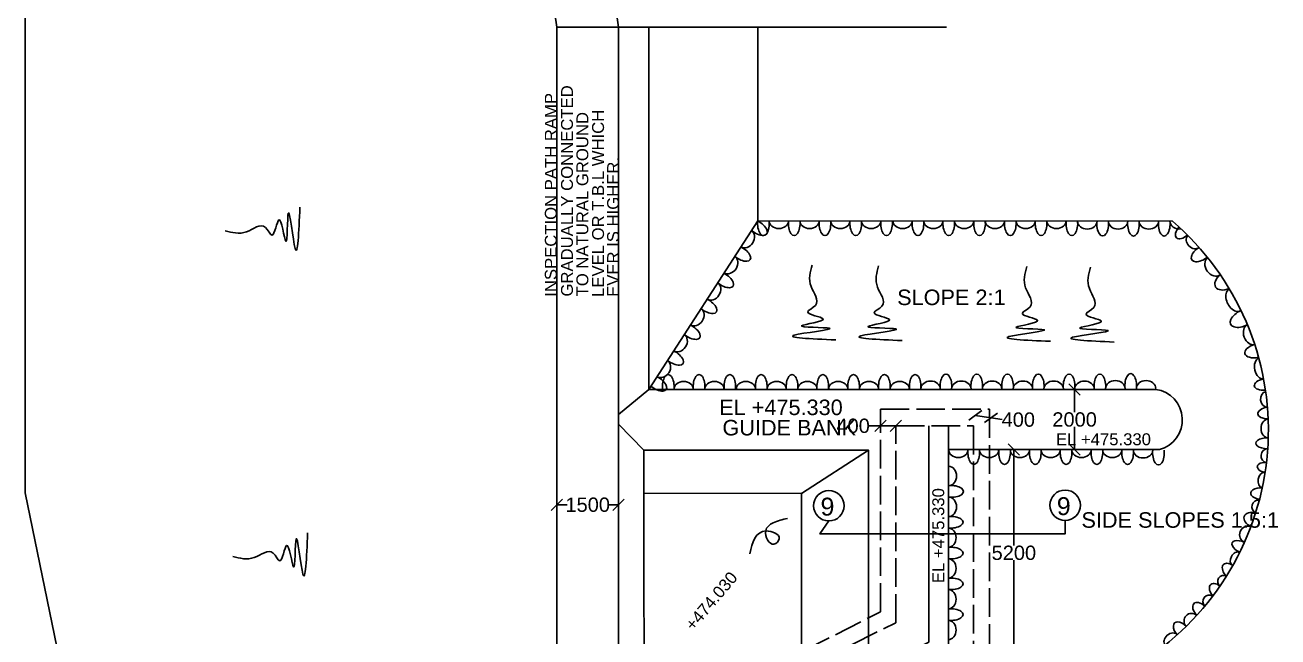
# Model space of a CAD drawing. Header units: millimetres. Extents: x 5124 to 6568637, y 2311 to 91879094.
# Drawn here: x 3367952 to 3378451, y 45944934 to 45950060 of the extents above; entities that cross this region are included whole.
import ezdxf

# ---------------------------------------------------------------- set-up
doc = ezdxf.new("R2010")
doc.units = ezdxf.units.MM
doc.header["$MEASUREMENT"] = 0
doc.linetypes.add('ACAD_ISO02W100', pattern=[15, 12, -3])
for name, color, linetype in [('DIMENSION', 7, 'Continuous'), ('DRAWING', 7, 'Continuous'), ('TEXT', 7, 'Continuous')]:
    doc.layers.add(name, color=color, linetype=linetype)
doc.styles.get("Standard").update_dxf_attribs({"font": 'arial.ttf', "height": 120})
doc.dimstyles.get("Standard").update_dxf_attribs({"dimtxt": 200, "dimasz": 110, "dimexe": 0.18, "dimexo": 0.0625, "dimgap": 0.09, "dimtad": 0, "dimtih": 1, "dimtoh": 1, "dimdec": 0, "dimzin": 0, "dimdsep": 46, "dimtxsty": 'Standard', "dimblk": 'OBLIQUE', "dimcen": 0.09, "dimse1": 1, "dimse2": 1, "dimadec": 0, "dimazin": 0, "dimtfac": 1, "dimtdec": 0, "dimtofl": 0, "dimtmove": 0, "dimatfit": 3, "dimfxl": 1, "dimtolj": 1, "dimtzin": 0, "dimarcsym": 0})

# ---------------------------------------------------------------- blocks, each defined once
blk = doc.blocks.new('_Oblique')
at = {"color": 0, "linetype": 'ByBlock', "lineweight": -2}
blk.add_line((-0.5, -0.5), (0.5, 0.5), dxfattribs=at)
blk = doc.blocks.new('*D234')
at = {"layer": 'Defpoints', "color": 0, "transparency": 16777216}
for p in [(3376238, 45946503), (3376285, 45946503), (3376285, 45944773)]:
    blk.add_point(p, dxfattribs=at)
at = {"layer": 'DIMENSION', "color": 0, "lineweight": -2, "transparency": 16777216}
for p, q in [((3376238, 45946503), (3376238, 45945699)), ((3376238, 45944773), (3376238, 45945576))]:
    blk.add_line(p, q, dxfattribs=at)
at = {"layer": 'DIMENSION', "color": 0, "lineweight": -2, "transparency": 16777216, "xscale": 95, "yscale": 95, "zscale": 95}
for p, rotation in [((3376238, 45946503), 90), ((3376238, 45944773), 270)]:
    blk.add_blockref('_Oblique', p, dxfattribs=dict(at, rotation=rotation))
at = {"layer": 'DIMENSION', "color": 0, "transparency": 16777216, "insert": (3376238, 45945638), "char_height": 120, "attachment_point": 5}
blk.add_mtext('\\A1;5200', dxfattribs=at)
blk = doc.blocks.new('*D235')
at = {"layer": 'Defpoints', "color": 0, "transparency": 16777216}
for p in [(3376047, 45946769), (3375900, 45946702), (3376033, 45946682)]:
    blk.add_point(p, dxfattribs=at)
at = {"layer": 'DIMENSION', "color": 0, "lineweight": -2, "transparency": 16777216}
for p, q in [((3375914, 45946790), (3376047, 45946769)), ((3376047, 45946769), (3376141, 45946754))]:
    blk.add_line(p, q, dxfattribs=at)
at = {"layer": 'DIMENSION', "color": 0, "lineweight": -2, "transparency": 16777216, "xscale": 95, "yscale": 95, "zscale": 95}
for p, rotation in [((3375914, 45946790), 171.1222369020362), ((3376047, 45946769), 351.1222369020362)]:
    blk.add_blockref('_Oblique', p, dxfattribs=dict(at, rotation=rotation))
at = {"layer": 'DIMENSION', "color": 0, "transparency": 16777216, "insert": (3376275, 45946754), "char_height": 120, "attachment_point": 5}
blk.add_mtext('\\A1;400', dxfattribs=at)
blk = doc.blocks.new('*D236')
at = {"layer": 'Defpoints', "color": 0, "transparency": 16777216}
for p in [(3372408, 45946041), (3372926, 45946041), (3372926, 45946041)]:
    blk.add_point(p, dxfattribs=at)
at = {"layer": 'DIMENSION', "color": 0, "lineweight": -2, "transparency": 16777216}
for p, q in [((3372408, 45946041), (3372494, 45946041)), ((3372926, 45946041), (3372841, 45946041))]:
    blk.add_line(p, q, dxfattribs=at)
at = {"layer": 'DIMENSION', "color": 0, "lineweight": -2, "transparency": 16777216, "xscale": 95, "yscale": 95, "zscale": 95, "rotation": 180}
blk.add_blockref('_Oblique', (3372408, 45946041), dxfattribs=at)
at = {"layer": 'DIMENSION', "color": 0, "lineweight": -2, "transparency": 16777216, "xscale": 95, "yscale": 95, "zscale": 95}
blk.add_blockref('_Oblique', (3372926, 45946041), dxfattribs=at)
at = {"layer": 'DIMENSION', "color": 0, "transparency": 16777216, "insert": (3372667, 45946041), "char_height": 120, "attachment_point": 5}
blk.add_mtext('\\A1;1500', dxfattribs=at)
blk = doc.blocks.new('*D251')
at = {"layer": 'Defpoints', "color": 0}
for p in [(3376747, 45947008), (3376774, 45947008), (3376796, 45946503)]:
    blk.add_point(p, dxfattribs=at)
at = {"layer": 'DIMENSION', "color": 0, "lineweight": -2}
for p, q in [((3376747, 45947008), (3376747, 45946817)), ((3376747, 45946503), (3376747, 45946694))]:
    blk.add_line(p, q, dxfattribs=at)
at = {"layer": 'DIMENSION', "color": 0, "lineweight": -2, "xscale": 95, "yscale": 95, "zscale": 95}
for p, rotation in [((3376747, 45947008), 90), ((3376747, 45946503), 270)]:
    blk.add_blockref('_Oblique', p, dxfattribs=dict(at, rotation=rotation))
at = {"layer": 'DIMENSION', "color": 0, "insert": (3376747, 45946755), "char_height": 120, "attachment_point": 5}
blk.add_mtext('\\A1;2000', dxfattribs=at)
blk = doc.blocks.new('*D252')
at = {"layer": 'Defpoints', "color": 0}
for p in [(3375121, 45946702), (3375121, 45946702), (3375248, 45946702)]:
    blk.add_point(p, dxfattribs=at)
at = {"layer": 'DIMENSION', "color": 0, "lineweight": -2}
for p, q in [((3375121, 45946702), (3375026, 45946702)), ((3375248, 45946702), (3375121, 45946702))]:
    blk.add_line(p, q, dxfattribs=at)
at = {"layer": 'DIMENSION', "color": 0, "lineweight": -2, "xscale": 95, "yscale": 95, "zscale": 95, "rotation": 180}
blk.add_blockref('_Oblique', (3375121, 45946702), dxfattribs=at)
at = {"layer": 'DIMENSION', "color": 0, "lineweight": -2, "xscale": 95, "yscale": 95, "zscale": 95}
blk.add_blockref('_Oblique', (3375248, 45946702), dxfattribs=at)
at = {"layer": 'DIMENSION', "color": 0, "insert": (3374891, 45946702), "char_height": 120, "attachment_point": 5}
blk.add_mtext('\\A1;400', dxfattribs=at)

msp = doc.modelspace()

# ---------------------------------------------------------------- linework, layer by layer
at = {"layer": 'DIMENSION'}
msp.add_lwpolyline([(3376667.8, 45945909.6), (3376667.8, 45945797), (3374613, 45945797), (3374687.8, 45945905.6)], dxfattribs=at)
at = {"layer": 'DIMENSION', "extrusion": (0, 0, -1)}
for centre, major_axis, ratio, start_param, end_param in [((3374084.2, 45948365.8), (-84.7, 54.8), 0.4838731, 1.3374504, 4.9457349), ((3374139.5, 45948397.4), (0, 100.9), 0.4838731, 1.3374504, 4.9457349), ((3374268.4, 45948420.8), (-81.5, 0), 0.8079133, 3.1415927, 6.2831853), ((3374397.4, 45948397.4), (0, 100.9), 0.4838731, 1.3374504, 4.9457349), ((3374526.3, 45948420.8), (-81.5, 0), 0.8079133, 3.1415927, 6.2831853), ((3374655.3, 45948397.4), (0, 100.9), 0.4838731, 1.3374504, 4.9457349), ((3374784.2, 45948420.8), (-81.5, 0), 0.8079133, 3.1415927, 6.2831853), ((3374913.2, 45948397.4), (0, 100.9), 0.4838731, 1.3374504, 4.9457349), ((3375042.1, 45948420.8), (-81.5, 0), 0.8079133, 3.1415927, 6.2831853), ((3375171.1, 45948397.4), (0, 100.9), 0.4838731, 1.3374504, 4.9457349), ((3375305.5, 45948420.8), (-81.5, 0), 0.8079133, 3.1415927, 6.2831853), ((3375434.5, 45948397.4), (0, 100.9), 0.4838731, 1.3374504, 4.9457349), ((3375563.4, 45948420.8), (-81.5, 0), 0.8079133, 3.1415927, 6.2831853), ((3375692.4, 45948397.4), (0, 100.9), 0.4838731, 1.3374504, 4.9457349), ((3375821.3, 45948420.8), (-81.5, 0), 0.8079133, 3.1415927, 6.2831853), ((3375950.3, 45948397.4), (0, 100.9), 0.4838731, 1.3374504, 4.9457349), ((3376079.2, 45948420.8), (-81.5, 0), 0.8079133, 3.1415927, 6.2831853), ((3376208.2, 45948397.4), (0, 100.9), 0.4838731, 1.3374504, 4.9457349), ((3376337.1, 45948420.8), (-81.5, 0), 0.8079133, 3.1415927, 6.2831853), ((3376466.1, 45948397.4), (0, 100.9), 0.4838731, 1.3374504, 4.9457349), ((3376595, 45948420.8), (-81.5, 0), 0.8079133, 3.1415927, 6.2831853), ((3376724, 45948397.4), (0, 100.9), 0.4838731, 1.3374504, 4.9457349), ((3376853.3, 45948417), (-81.5, 0), 0.8079133, 3.1415927, 6.2831853), ((3376982.3, 45948393.6), (0, 100.9), 0.4838731, 1.3374504, 4.9457349), ((3377111.3, 45948417), (-81.5, 0), 0.8079133, 3.1415927, 6.2831853), ((3377240.2, 45948393.5), (0, 100.9), 0.4838731, 1.3374504, 4.9457349), ((3377369.2, 45948416.8), (-81.5, 0), 0.8079133, 3.1415927, 6.2831853), ((3377498.1, 45948393.5), (0, 100.9), 0.4838731, 1.3374504, 4.9457349), ((3377627.1, 45948416.8), (-81.5, 0), 0.8079133, 4.5633713, 6.2831853), ((3373994.6, 45948270.2), (-44.2, -68.4), 0.8079133, 3.1415927, 6.2831853), ((3373944.2, 45948149.3), (-84.7, 54.8), 0.4838731, 1.3374504, 4.9457349), ((3373854.6, 45948053.7), (-44.2, -68.4), 0.8079133, 3.1415927, 6.2831853), ((3373801.2, 45947928.1), (-84.7, 54.8), 0.4838731, 1.3374504, 4.9457349), ((3373711.6, 45947832.5), (-44.2, -68.4), 0.8079133, 3.1415927, 6.2831853), ((3373661.1, 45947711.5), (-84.7, 54.8), 0.4838731, 1.3374504, 4.9457349), ((3373571.5, 45947615.9), (-44.2, -68.4), 0.8079133, 3.1415927, 6.2831853), ((3373521.1, 45947495), (-84.7, 54.8), 0.4838731, 1.3374504, 4.9457349), ((3373431.5, 45947399.4), (-44.2, -68.4), 0.8079133, 3.1415927, 6.2831853), ((3373291.4, 45947182.8), (-44.2, -68.4), 0.8079133, 3.1415927, 6.2831853), ((3373381, 45947278.4), (-84.7, 54.8), 0.4838731, 1.3374504, 4.9457349), ((3373241, 45947061.8), (-84.7, 54.8), 0.4838731, 1.3374504, 4.9457349), ((3375772.9, 45946502.8), (-81.5, 0), 0.8079133, 3.1415927, 6.2831853), ((3375901.9, 45946479.4), (0, 100.9), 0.4838731, 1.3374504, 4.9457349), ((3376030.8, 45946502.8), (-81.5, 0), 0.8079133, 3.1415927, 6.2831853), ((3376030.8, 45946502.8), (-81.5, 0), 0.8079133, 3.1415927, 6.2831853), ((3376159.8, 45946479.4), (0, 100.9), 0.4838731, 1.3374504, 4.9457349), ((3376288.7, 45946502.8), (-81.5, 0), 0.8079133, 3.1415927, 6.2831853), ((3376417.7, 45946479.4), (0, 100.9), 0.4838731, 1.3374504, 4.9457349), ((3376546.6, 45946502.8), (-81.5, 0), 0.8079133, 3.1415927, 6.2831853), ((3376675.6, 45946479.4), (0, 100.9), 0.4838731, 1.3374504, 4.9457349), ((3376804.6, 45946502.8), (-81.5, 0), 0.8079133, 3.1415927, 6.2831853), ((3376933.5, 45946479.4), (0, 100.9), 0.4838731, 1.3374504, 4.9457349), ((3377062.5, 45946502.8), (-81.5, 0), 0.8079133, 3.1415927, 6.2831853), ((3377191.4, 45946479.4), (0, 100.9), 0.4838731, 1.3374504, 4.9457349), ((3377320.8, 45946498.9), (-81.5, 0), 0.8079133, 3.1415927, 6.2831853), ((3377449.7, 45946475.6), (0, 100.9), 0.4838731, 1.3374504, 4.9457349), ((3375691.5, 45946281.8), (0, -81.5), 0.8079133, 3.1415927, 6.2831853), ((3375714.8, 45946152.8), (-100.9, 0), 0.4838731, 1.3374504, 4.9457349), ((3375691.5, 45946023.9), (0, -81.5), 0.8079133, 3.1415927, 6.2831853), ((3375711, 45945894.5), (-100.9, 0), 0.4838731, 1.3374504, 4.9457349), ((3375687.7, 45945765.6), (0, -81.5), 0.8079133, 3.1415927, 6.2831853), ((3375711, 45945636.6), (-100.9, 0), 0.4838731, 1.3374504, 4.9457349), ((3375687.7, 45945507.7), (0, -81.5), 0.8079133, 3.1415927, 6.2831853), ((3375711, 45945378.7), (-100.9, 0), 0.4838731, 1.3374504, 4.9457349), ((3375687.7, 45945249.8), (0, -81.5), 0.8079133, 3.1415927, 6.2831853), ((3375711, 45945120.8), (-100.9, 0), 0.4838731, 1.3374504, 4.9457349), ((3375687.7, 45944991.9), (0, -81.5), 0.8079133, 3.1415927, 6.2831853)]:
    msp.add_ellipse(centre, major_axis=major_axis, ratio=ratio, start_param=start_param, end_param=end_param, dxfattribs=at)
at = {"layer": 'DIMENSION'}
for centre, major_axis, ratio, start_param, end_param in [((3373342.1, 45947031.3), (0, -100.9), 0.4838731, 1.3374504, 4.9457349), ((3373600, 45947031.3), (0, -100.9), 0.4838731, 1.3374504, 4.9457349), ((3373858, 45947031.3), (0, -100.9), 0.4838731, 1.3374504, 4.9457349), ((3374121.3, 45947031.3), (0, -100.9), 0.4838731, 1.3374504, 4.9457349), ((3374379.2, 45947031.3), (0, -100.9), 0.4838731, 1.3374504, 4.9457349), ((3374637.1, 45947031.3), (0, -100.9), 0.4838731, 1.3374504, 4.9457349), ((3374895, 45947031.3), (0, -100.9), 0.4838731, 1.3374504, 4.9457349), ((3375153, 45947031.3), (0, -100.9), 0.4838731, 1.3374504, 4.9457349), ((3375410.9, 45947031.3), (0, -100.9), 0.4838731, 1.3374504, 4.9457349), ((3375669.2, 45947035.1), (0, -100.9), 0.4838731, 1.3374504, 4.9457349), ((3375927.1, 45947035.1), (0, -100.9), 0.4838731, 1.3374504, 4.9457349), ((3376185, 45947035.1), (0, -100.9), 0.4838731, 1.3374504, 4.9457349), ((3376442.9, 45947035.1), (0, -100.9), 0.4838731, 1.3374504, 4.9457349), ((3376700.8, 45947035.1), (0, -100.9), 0.4838731, 1.3374504, 4.9457349), ((3376958.7, 45947035.1), (0, -100.9), 0.4838731, 1.3374504, 4.9457349), ((3377217, 45947038.9), (0, -100.9), 0.4838731, 1.3374504, 4.9457349), ((3373471.1, 45947008), (-81.5, 0), 0.8079133, 3.1415927, 6.2831853), ((3373729, 45947008), (-81.5, 0), 0.8079133, 3.1415927, 6.2831853), ((3373992.4, 45947008), (-81.5, 0), 0.8079133, 3.1415927, 6.2831853), ((3374250.3, 45947008), (-81.5, 0), 0.8079133, 3.1415927, 6.2831853), ((3374508.2, 45947008), (-81.5, 0), 0.8079133, 3.1415927, 6.2831853), ((3374766.1, 45947008), (-81.5, 0), 0.8079133, 3.1415927, 6.2831853), ((3375024, 45947008), (-81.5, 0), 0.8079133, 3.1415927, 6.2831853), ((3375281.9, 45947008), (-81.5, 0), 0.8079133, 3.1415927, 6.2831853), ((3375540.2, 45947011.8), (-81.5, 0), 0.8079133, 3.1415927, 6.2831853), ((3375798.1, 45947011.8), (-81.5, 0), 0.8079133, 3.1415927, 6.2831853), ((3375798.1, 45947011.8), (-81.5, 0), 0.8079133, 3.1415927, 6.2831853), ((3376056, 45947011.8), (-81.5, 0), 0.8079133, 3.1415927, 6.2831853), ((3376313.9, 45947011.8), (-81.5, 0), 0.8079133, 3.1415927, 6.2831853), ((3376571.8, 45947011.8), (-81.5, 0), 0.8079133, 3.1415927, 6.2831853), ((3376829.7, 45947011.8), (-81.5, 0), 0.8079133, 3.1415927, 6.2831853), ((3377088.1, 45947015.6), (-81.5, 0), 0.8079133, 3.1415927, 6.2831853), ((3377346, 45947015.6), (-81.5, 0), 0.8079133, 3.1415927, 6.2831853)]:
    msp.add_ellipse(centre, major_axis=major_axis, ratio=ratio, start_param=start_param, end_param=end_param, dxfattribs=at)
at = {"layer": 'DRAWING'}
for points in [[(3368487.2, 45943547.9), (3367952.5, 45946140.8), (3367952.5, 45953863.5)], [(3372408.1, 45940024.9), (3372408.1, 45950042.5), (3371850.7, 45953858)], [(3372926.5, 45940024.9), (3372926.5, 45950042.5), (3372369.1, 45953858)], [(3372408.1, 45950042.5), (3375674.5, 45950042.5)], [(3372926.5, 45946798.3), (3373178.4, 45947008), (3373178.4, 45950042.5)], [(3374092, 45950042.5), (3374092, 45948420.8), (3373178.4, 45947008)], [(3374092, 45948420.8), (3377567.1, 45948416.3)], [(3373178.4, 45947008), (3377428, 45947008)], [(3372926.5, 45946717.2), (3373138.5, 45946497.1), (3373141.1, 45943693.9)], [(3371028.1, 45943598.2), (3372343.5, 45943598.2), (3372343.5, 45943748.7), (3372990.3, 45943748.7), (3372990.3, 45943618.2), (3375524.8, 45944890.8), (3375524.8, 45946702.2)], [(3375691.5, 45946702.2), (3375691.5, 45944772.9), (3373003.3, 45943434.8)], [(3373138.5, 45946497.1), (3375020.3, 45946497.1), (3375018.7, 45944636.7), (3375097.9, 45944477.4)], [(3374459.5, 45946136.7), (3375020.3, 45946497.1)], [(3375691.5, 45946502.8), (3377458, 45946502.8)], [(3374459.5, 45944355.9), (3374459.5, 45946138), (3373138.8, 45946136.7)]]:
    msp.add_lwpolyline(points, dxfattribs=at)
at = {"layer": 'DRAWING', "linetype": 'ACAD_ISO02W100', "ltscale": 20}
for points in [[(3370889.3, 45943648.4), (3370889.3, 45944010.8), (3372196, 45944010.8), (3372196, 45944174.6), (3373137, 45944174.6), (3373137, 45944138.8), (3375120.9, 45945144.4), (3375120.9, 45946841.2), (3376033, 45946841.2), (3376033, 45944562.5), (3376033, 45940024.9)], [(3371028.1, 45943648.4), (3371028.1, 45943865.5), (3372342.5, 45943865.5), (3372342.5, 45944036.7), (3372999.3, 45944036.7), (3372999.3, 45943929.5), (3375247.9, 45945052.8), (3375247.9, 45946702.2), (3375900.5, 45946702.2), (3375900.5, 45940024.9)]]:
    msp.add_lwpolyline(points, dxfattribs=at)
at = {"layer": 'DRAWING'}
for centre in [(3374687.8, 45946032.9), (3376667.8, 45946036.9)]:
    msp.add_circle(centre, 127.3, dxfattribs=at)
for centre, radius, start, end in [((3376063.9, 45946666.6), 2306.7, 304.81532, 49.33421), ((3377391.8, 45946752.3), 258.2, 284.84387, 81.95537)]:
    msp.add_arc(centre, radius, start, end, dxfattribs=at)
for centre, major_axis, ratio, start_param, end_param in [((3377661.8, 45948339), (-60.3, -60.2), 0.5769342, 4.805652, 7.7878001), ((3377743.1, 45948246.7), (46.4, -49.3), 0.7790029, 3.1415927, 6.2831853), ((3377816.5, 45948150.2), (-87.4, -57.8), 0.5171819, 4.6786979, 8.0099), ((3377915.4, 45948039.6), (52.9, -71.4), 0.7898971, 3.1415927, 6.2831853), ((3378022.1, 45947920.7), (-94.5, -53.1), 0.6408977, 4.9324599, 7.7083804), ((3378087.9, 45947756.6), (43.5, -92.7), 0.6375437, 3.1415927, 6.4556611), ((3378160.4, 45947605.2), (-105.1, -51.9), 0.5577761, 4.6165531, 7.9078306), ((3378225.8, 45947466.3), (30.2, -81.7), 0.7023905, 3.1415927, 6.2831853), ((3378283.3, 45947333.3), (-109.9, -26), 0.5027824, 4.8435573, 7.7832054), ((3378310.6, 45947181.9), (19.8, -86.2), 0.6173276, 3.1415927, 6.2831853), ((3378352.5, 45947051.2), (-99.6, -15.6), 0.4763927, 4.8615788, 7.71559), ((3378355.4, 45946923.5), (7.2, -63.9), 0.7754022, 3.1415927, 6.2831853), ((3378389.8, 45946812.1), (-108, -9.6), 0.4689773, 4.9253808, 7.6163067), ((3378369.2, 45946680.4), (0.5, -78.9), 0.7563391, 3.1415927, 6.2831853), ((3378365.9, 45946555.8), (-101.5, 1.2), 0.4507145, 4.6798043, 7.8539816), ((3378362.4, 45946451.2), (-3, -58.8), 0.8971414, 3.1415927, 6.1867139), ((3378346.9, 45946353.2), (-69.1, 9.9), 0.5829998, 4.6872519, 7.8852947), ((3378331.3, 45946247.6), (-12, -65), 0.7012791, 3.1415927, 6.2831853), ((3378307.1, 45946135.6), (-83, 1), 0.5744725, 4.5725261, 7.7376876), ((3378285.1, 45946024.2), (-9.3, -54.6), 0.9566836, 3.1415927, 6.0483307), ((3378253.8, 45945912.3), (-84.9, 32.6), 0.674908, 4.8492702, 7.7634766), ((3378197.3, 45945792.3), (-27.1, -66.1), 0.9321674, 3.1415927, 6.2831853), ((3378101.3, 45945586.7), (-29.2, -55), 0.7445207, 3.1415927, 6.2831853), ((3378150, 45945684.7), (-82, 38.5), 0.509647, 4.7054723, 7.8597201), ((3378054.9, 45945478.7), (-59.2, 63.1), 0.5934478, 5.0286045, 7.8764995), ((3377994.5, 45945399.4), (-24.3, -42.8), 1, 3.1415927, 6.1551603), ((3377946, 45945308.9), (-59.2, 63.1), 0.5934478, 4.9994445, 7.7983423), ((3377806.5, 45945151.1), (-59.2, 63.1), 0.5934478, 4.8109957, 7.8764995), ((3377874.3, 45945231.3), (-30.3, -45.1), 0.9635555, 3.1415927, 6.1209805), ((3377727.3, 45945067.8), (44.9, -44.9), 1, 1.611983, 4.712389), ((3377644.4, 45944988.4), (-59.2, 63.1), 0.5934478, 4.7038713, 7.8650453), ((3377556.2, 45944909), (-51.4, -43.6), 0.7458651, 3.1415927, 6.2831853)]:
    msp.add_ellipse(centre, major_axis=major_axis, ratio=ratio, start_param=start_param, end_param=end_param, dxfattribs=at)
at = {"layer": 'TEXT'}
for points in [[(3370255.4, 45948535.1), (3370215.9, 45948188.1), (3370158.2, 45948483.3), (3370136.9, 45948249), (3370079.1, 45948428.5), (3370021.3, 45948300.7), (3369966.6, 45948364.6), (3369808.5, 45948328.1), (3369628.4, 45948337.2)], [(3374745.3, 45947422.4), (3374398.4, 45947461.9), (3374693.6, 45947519.7), (3374459.2, 45947541), (3374638.8, 45947598.7), (3374511, 45947656.5), (3374574.9, 45947711.2), (3374538.4, 45947869.3), (3374547.5, 45948049.5)], [(3375302.8, 45947416.5), (3374955.8, 45947456), (3375251.1, 45947513.8), (3375016.7, 45947535.1), (3375196.3, 45947592.8), (3375068.4, 45947650.6), (3375132.4, 45947705.3), (3375095.8, 45947863.4), (3375104.9, 45948043.5)], [(3376543.7, 45947410.5), (3376196.7, 45947450), (3376492, 45947507.8), (3376257.6, 45947529.1), (3376437.2, 45947586.8), (3376309.4, 45947644.6), (3376373.3, 45947699.3), (3376336.8, 45947857.4), (3376345.9, 45948037.5)], [(3377077.5, 45947404.6), (3376730.5, 45947444.1), (3377025.7, 45947501.8), (3376791.4, 45947523.1), (3376970.9, 45947580.9), (3376843.1, 45947638.7), (3376907, 45947693.4), (3376870.5, 45947851.5), (3376879.6, 45948031.6)], [(3374025, 45945629.5), (3374161.5, 45945821.5), (3374272.5, 45945756.5), (3374227, 45945711), (3374158.5, 45945821.5), (3374220.5, 45945889.5), (3374340.5, 45945925.5)], [(3370320.4, 45945806.6), (3370280.9, 45945459.6), (3370223.2, 45945754.8), (3370201.9, 45945520.5), (3370144.1, 45945700), (3370086.3, 45945572.2), (3370031.6, 45945636.1), (3369873.5, 45945599.6), (3369693.4, 45945608.7)]]:
    msp.add_spline(points, degree=3, dxfattribs=at)

# ---------------------------------------------------------------- texts
for s, rotation, p in [('GRADUALLY CONNECTED', 90, (3372543.4, 45947785.6)), ('INSPECTION PATH RAMP', 90, (3372408.1, 45947783.5)), ('LEVEL OR T.B.L WHICH', 90, (3372803.8, 45947782.4)), ('TO NATURAL GROUND', 90, (3372672.4, 45947786.9)), ('EVER IS HIGHER.', 90, (3372930.1, 45947782.8)), ('EL +475.330', 90, (3375654.5, 45945384.3)), ('  +474.030', 49.8244, (3373501.7, 45944919.6))]:
    msp.add_text(s, height=100, rotation=rotation, dxfattribs=at).set_placement(p)
for s, height, p in [('SLOPE 2:1', 130, (3375260.1, 45947713.8)), ('EL +475.330', 130, (3373769, 45946792.3)), ('GUIDE BANK', 130, (3373795.9, 45946622)), ('EL +475.330', 100, (3376590.7, 45946539.8)), ('9', 150, (3374617.9, 45945950.4)), ('9', 150, (3376597.9, 45945954.4)), ('SIDE SLOPES 1.5:1', 130, (3376804.4, 45945848.5))]:
    msp.add_text(s, height=height, dxfattribs=at).set_placement(p)

# ---------------------------------------------------------------- dimensions: what is measured, and where the dimension line sits
at = {"layer": 'DIMENSION'}
dim = msp.add_linear_dim(base=(3376747, 45947008), p1=(3376796, 45946502.8), p2=(3376773.5, 45947008), angle=90, text='2000', dimstyle='Standard', override={"dimasz": 95, "dimarcsym": 1}, dxfattribs=at)
dim.commit()
dim.dimension.update_dxf_attribs({"geometry": '*D251', "text_midpoint": (3376747, 45946755.4)})
for p1, p2, distance, text, picture, middle in [((3375900.5, 45946702.2), (3376033, 45946681.5), 88.5, '400', '*D235', (3376275.4, 45946754.3)), ((3376284.9, 45944772.9), (3376284.9, 45946502.8), 46.4, '5200', '*D234', (3376238.5, 45945637.8)), ((3372408.1, 45946041), (3372926.5, 45946041), 0, '1500', '*D236', (3372667.3, 45946041))]:
    dim = msp.add_aligned_dim(p1=p1, p2=p2, distance=distance, text=text, dimstyle='Standard', override={"dimasz": 95, "dimarcsym": 1}, dxfattribs=at)
    dim.commit()
    dim.dimension.update_dxf_attribs({"geometry": picture, "text_midpoint": middle})
dim = msp.add_linear_dim(base=(3375120.9, 45946702.2), p1=(3375247.9, 45946702.2), p2=(3375120.9, 45946702.2), text='400', dimstyle='Standard', override={"dimasz": 95, "dimarcsym": 1}, dxfattribs=at)
dim.commit()
dim.dimension.update_dxf_attribs({"geometry": '*D252', "text_midpoint": (3374891, 45946702.2)})

doc.saveas('drawing.dxf')
